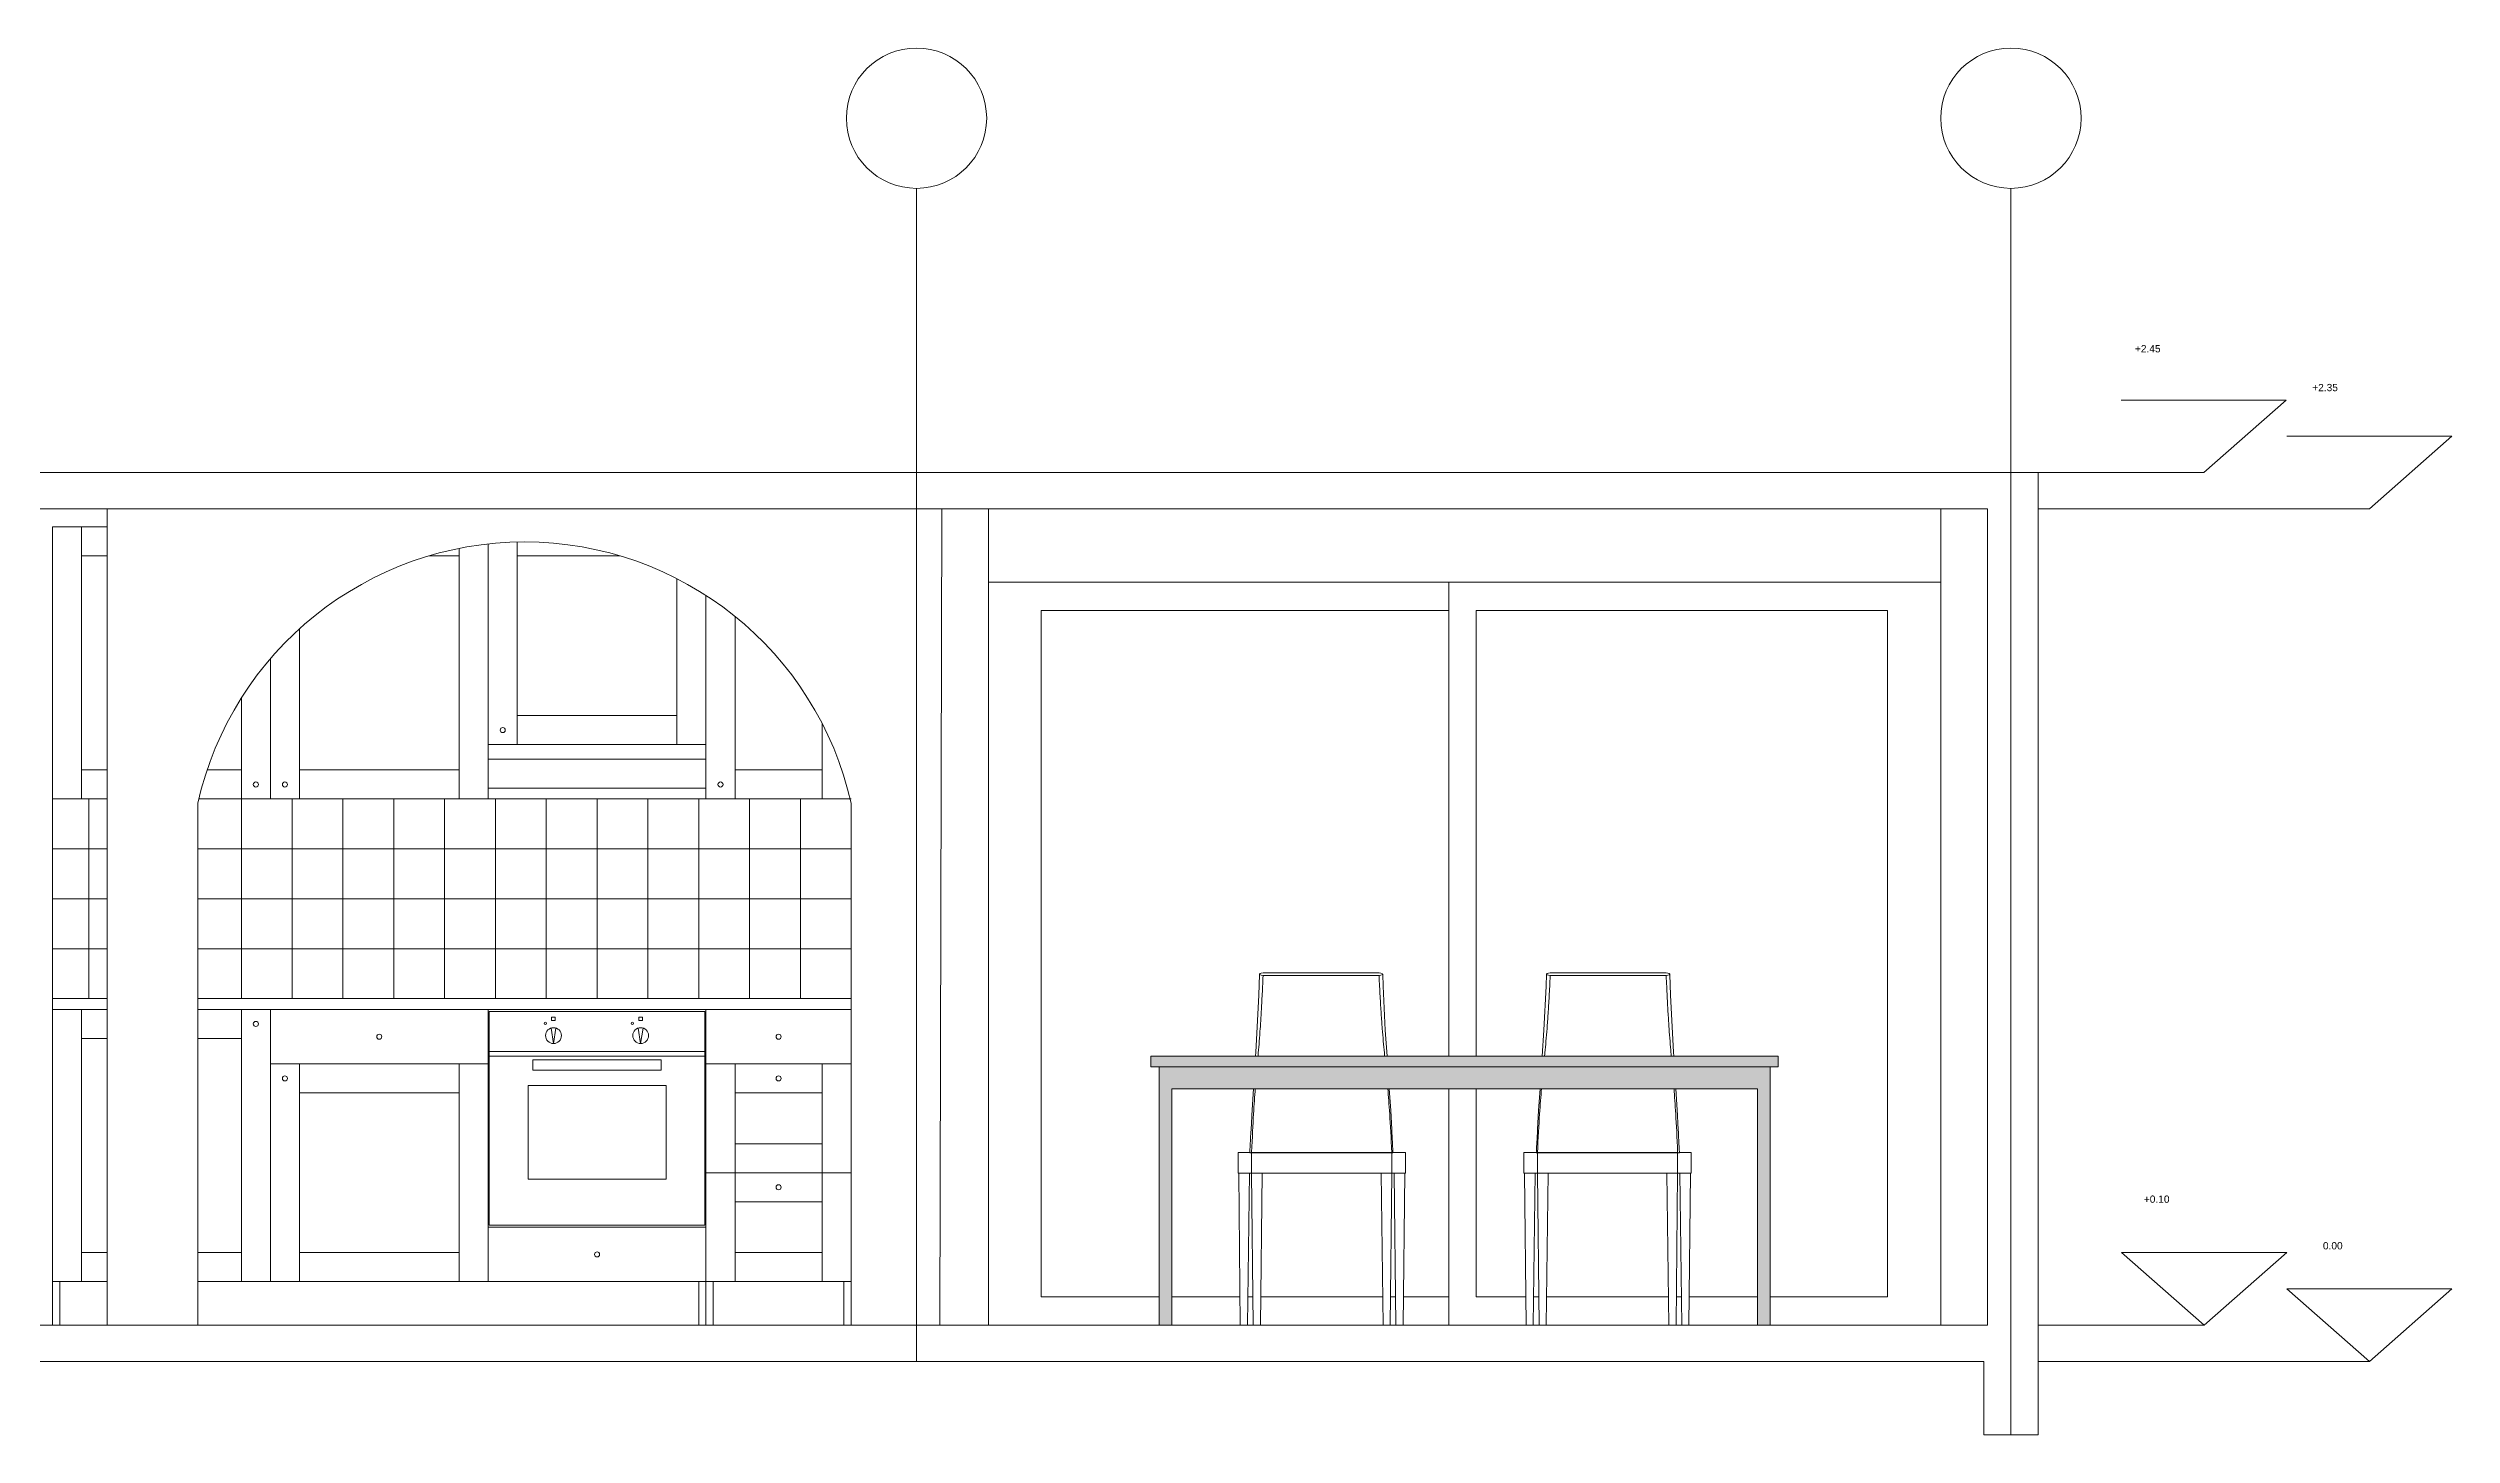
# Model space of a CAD drawing. Header units: centimetres. Extents: x -16179 to 12840, y -10704 to 3856.
# Drawn here: x 2438 to 3100, y -10693 to -10311 of the extents above; entities that cross this region are included whole.
import ezdxf

# ---------------------------------------------------------------- set-up
doc = ezdxf.new("R2010")
doc.units = ezdxf.units.CM
doc.header["$MEASUREMENT"] = 0
for name, color, linetype, lineweight in [('A-FURN_Num_Penna__8_Num_Penna__8_Num_Penna__8_Num_Penna__8_Num_Penna__8_Num_Penna__8_Num_Penna__8_Num_Penna__8_Num_Penna__8_Num_Penna__8', 8, 'Continuous', 18), ('A-FURN_Num_Penna__8_Num_Penna__8_Num_Penna__8_Num_Penna__8_Num_Penna__8_Num_Penna__8_Num_Penna__8_Num_Penna__8_Num_Penna__8_Num_Penna__8_Num_Penna__8', 8, 'Continuous', 18), ('A-SECT-MCUT_Num_Penna__7_Num_Penna__7_Num_Penna__7_Num_Penna__7_Num_Penna__7_Num_Penna__7_Num_Penna__7_Num_Penna__7_Num_Penna__7_Num_Penna__7', 7, 'Continuous', 18), ('A-WALL-FULL_Num_Penna__1_Num_Penna__255_Num_Penna__255_Num_Penna__255_Num_Penna__255_Num_Penna__255_Num_Penna__255_Num_Penna__255_Num_Penna__255_Num_Penna__255', 255, 'Continuous', 18), ('A-WALL-FULL_Num_Penna__7_Num_Penna__7_Num_Penna__7_Num_Penna__7_Num_Penna__7_Num_Penna__7_Num_Penna__7_Num_Penna__7_Num_Penna__7_Num_Penna__7', 7, 'Continuous', 18), ('A-WALL-FULL_Num_Penna__7_Num_Penna__7_Num_Penna__7_Num_Penna__7_Num_Penna__7_Num_Penna__7_Num_Penna__7_Num_Penna__7_Num_Penna__7_Num_Penna__7_Num_Penna__7', 7, 'Continuous', 18), ('AA - linee quote_Num_Penna__3_Num_Penna__3_Num_Penna__3_Num_Penna__3_Num_Penna__3_Num_Penna__3_Num_Penna__3_Num_Penna__3_Num_Penna__3_Num_Penna__3', 3, 'Continuous', 18), ('AA - pareti sezionate_Num_Penna__7_Num_Penna__7_Num_Penna__7_Num_Penna__7_Num_Penna__7_Num_Penna__7_Num_Penna__7_Num_Penna__7_Num_Penna__7_Num_Penna__7', 7, 'Continuous', 18), ('AA - serramenti e porte_Num_Penna__4_Num_Penna__4_Num_Penna__4_Num_Penna__4_Num_Penna__4_Num_Penna__4_Num_Penna__4_Num_Penna__4_Num_Penna__4_Num_Penna__4', 4, 'Continuous', 18), ('AA pareti non sezionate_Num_Penna__2_Num_Penna__2_Num_Penna__2_Num_Penna__2_Num_Penna__2_Num_Penna__2_Num_Penna__2_Num_Penna__2_Num_Penna__2_Num_Penna__2', 2, 'Continuous', 18), ('AA- arredo_Num_Penna__8_Num_Penna__8_Num_Penna__8_Num_Penna__8_Num_Penna__8_Num_Penna__8_Num_Penna__8_Num_Penna__8_Num_Penna__8_Num_Penna__8', 8, 'Continuous', 18), ('SEZIONE ARREDO_Num_Penna__13_Num_Penna__13_Num_Penna__251_Num_Penna__251_Num_Penna__251_Num_Penna__251_Num_Penna__251_Num_Penna__251_Num_Penna__251_Num_Penna__251_Num_Penna__251', 251, 'Continuous', 18)]:
    doc.layers.add(name, color=color, linetype=linetype, lineweight=lineweight)
doc.styles.add('GENERATED_STYLE_1', font='Arial.ttf')

msp = doc.modelspace()

# ---------------------------------------------------------------- hatches: boundary and pattern name
at = {"layer": 'SEZIONE ARREDO_Num_Penna__13_Num_Penna__13_Num_Penna__251_Num_Penna__251_Num_Penna__251_Num_Penna__251_Num_Penna__251_Num_Penna__251_Num_Penna__251_Num_Penna__251_Num_Penna__251', "linetype": 'Continuous', "lineweight": 18}
for points in [[(2914.63, -10588.98), (2741.8, -10588.98), (2741.8, -10591.86), (2914.63, -10591.86)], [(2912.36, -10591.86), (2744.07, -10591.86), (2744.07, -10663.09), (2747.56, -10663.09), (2747.56, -10597.96), (2908.87, -10597.96), (2908.87, -10663.09), (2912.36, -10663.09)]]:
    msp.add_hatch(color=251, dxfattribs=at).paths.add_polyline_path(points)

# ---------------------------------------------------------------- linework, layer by layer
at = {"layer": 'A-FURN_Num_Penna__8_Num_Penna__8_Num_Penna__8_Num_Penna__8_Num_Penna__8_Num_Penna__8_Num_Penna__8_Num_Penna__8_Num_Penna__8_Num_Penna__8', "color": 8, "linetype": 'Continuous', "lineweight": 18}
for p, q in [((2744.07, -10663.09), (2744.07, -10662.86)), ((2747.56, -10663.09), (2744.07, -10663.09)), ((2747.56, -10662.86), (2747.56, -10663.09)), ((2768.4, -10663.09), (2766.41, -10663.09)), ((2771.96, -10663.09), (2769.97, -10663.09)), ((2805.73, -10663.09), (2807.72, -10663.09)), ((2809.29, -10663.09), (2811.28, -10663.09)), ((2847.13, -10663.09), (2845.14, -10663.09)), ((2850.7, -10663.09), (2848.71, -10663.09)), ((2884.46, -10663.09), (2886.45, -10663.09))]:
    msp.add_line(p, q, dxfattribs=at)
at = {"layer": 'A-FURN_Num_Penna__8_Num_Penna__8_Num_Penna__8_Num_Penna__8_Num_Penna__8_Num_Penna__8_Num_Penna__8_Num_Penna__8_Num_Penna__8_Num_Penna__8_Num_Penna__8', "color": 8, "linetype": 'Continuous', "lineweight": 18}
msp.add_line((2914.63, -10591.86), (2914.63, -10588.98), dxfattribs=at)
at = {"layer": 'A-SECT-MCUT_Num_Penna__7_Num_Penna__7_Num_Penna__7_Num_Penna__7_Num_Penna__7_Num_Penna__7_Num_Penna__7_Num_Penna__7_Num_Penna__7_Num_Penna__7', "color": 7, "linetype": 'Continuous', "lineweight": 18}
msp.add_line((2669.21, -10438.16), (2684.21, -10438.16), dxfattribs=at)
at = {"layer": 'A-WALL-FULL_Num_Penna__1_Num_Penna__255_Num_Penna__255_Num_Penna__255_Num_Penna__255_Num_Penna__255_Num_Penna__255_Num_Penna__255_Num_Penna__255_Num_Penna__255', "color": 255, "linetype": 'Continuous', "lineweight": 18}
msp.add_line((2908.87, -10663.09), (2912.36, -10663.09), dxfattribs=at)
at = {"layer": 'A-WALL-FULL_Num_Penna__7_Num_Penna__7_Num_Penna__7_Num_Penna__7_Num_Penna__7_Num_Penna__7_Num_Penna__7_Num_Penna__7_Num_Penna__7_Num_Penna__7', "color": 7, "linetype": 'Continuous', "lineweight": 18}
for p, q in [((2683.68, -10663.09), (2972.21, -10663.09)), ((2888.03, -10663.09), (2890.02, -10663.09)), ((2669.21, -10673.09), (2971.21, -10673.09))]:
    msp.add_line(p, q, dxfattribs=at)
at = {"layer": 'A-WALL-FULL_Num_Penna__7_Num_Penna__7_Num_Penna__7_Num_Penna__7_Num_Penna__7_Num_Penna__7_Num_Penna__7_Num_Penna__7_Num_Penna__7_Num_Penna__7_Num_Penna__7', "color": 7, "linetype": 'Continuous', "lineweight": 18}
msp.add_line((2659.21, -10519.28), (2659.21, -10663.09), dxfattribs=at)
at = {"layer": 'AA - linee quote_Num_Penna__3_Num_Penna__3_Num_Penna__3_Num_Penna__3_Num_Penna__3_Num_Penna__3_Num_Penna__3_Num_Penna__3_Num_Penna__3_Num_Penna__3', "color": 3, "linetype": 'Continuous', "lineweight": 18}
for p, q in [((2677.21, -10673.09), (2677.21, -10349.81)), ((2978.71, -10693.09), (2978.71, -10349.81)), ((3054.58, -10408.14), (3009.08, -10408.14)), ((3031.83, -10428.16), (3054.58, -10408.14)), ((3100.2, -10418.14), (3054.7, -10418.14)), ((3077.45, -10438.16), (3100.2, -10418.14)), ((2986.21, -10428.16), (3031.83, -10428.16)), ((2986.21, -10438.16), (3031.94, -10438.16)), ((3031.94, -10438.16), (3077.45, -10438.16)), ((3009.19, -10643.07), (3031.94, -10663.09)), ((3054.7, -10643.07), (3009.19, -10643.07)), ((3031.94, -10663.09), (3054.7, -10643.07)), ((3054.7, -10653.07), (3077.45, -10673.09)), ((3100.2, -10653.07), (3054.7, -10653.07)), ((3077.45, -10673.09), (3100.2, -10653.07)), ((2986.21, -10663.09), (3031.94, -10663.09)), ((2986.21, -10673.09), (3077.45, -10673.09))]:
    msp.add_line(p, q, dxfattribs=at)
for centre in [(2677.21, -10330.48), (2978.71, -10330.48)]:
    msp.add_circle(centre, 19.33, dxfattribs=at)
at = {"layer": 'AA - pareti sezionate_Num_Penna__7_Num_Penna__7_Num_Penna__7_Num_Penna__7_Num_Penna__7_Num_Penna__7_Num_Penna__7_Num_Penna__7_Num_Penna__7_Num_Penna__7', "color": 7, "linetype": 'Continuous', "lineweight": 18}
for p, q in [((2684.21, -10428.16), (2079.21, -10428.16)), ((2683.71, -10428.16), (2986.21, -10428.16)), ((2986.21, -10428.16), (2986.21, -10693.34)), ((2094.21, -10438.16), (2669.21, -10438.16)), ((2684.21, -10438.16), (2972.21, -10438.16)), ((2972.21, -10438.16), (2972.21, -10663.09)), ((2741.8, -10588.98), (2770.6, -10588.98)), ((2741.8, -10591.86), (2741.8, -10588.98)), ((2770.6, -10588.98), (2849.58, -10588.98)), ((2849.58, -10588.98), (2885.83, -10588.98)), ((2885.82, -10588.98), (2914.63, -10588.98)), ((2770.42, -10591.86), (2741.8, -10591.86)), ((2744.07, -10662.86), (2744.07, -10591.86)), ((2849.37, -10591.86), (2770.42, -10591.86)), ((2849.37, -10591.86), (2886.01, -10591.86)), ((2914.63, -10591.86), (2886.01, -10591.86)), ((2912.36, -10663.09), (2912.36, -10591.86)), ((2747.55, -10597.96), (2770.04, -10597.96)), ((2747.56, -10597.96), (2747.56, -10662.86)), ((2770.04, -10597.96), (2848.95, -10597.96)), ((2848.95, -10597.96), (2886.41, -10597.96)), ((2886.41, -10597.96), (2908.87, -10597.96)), ((2908.87, -10597.96), (2908.87, -10663.09)), ((2971.21, -10673.09), (2971.21, -10693.34)), ((2986.21, -10693.34), (2971.21, -10693.34))]:
    msp.add_line(p, q, dxfattribs=at)
at = {"layer": 'AA - pareti sezionate_Num_Penna__7_Num_Penna__7_Num_Penna__7_Num_Penna__7_Num_Penna__7_Num_Penna__7_Num_Penna__7_Num_Penna__7_Num_Penna__7_Num_Penna__7', "color": 7, "linetype": 'Continuous', "lineweight": 18, "flags": 128}
for points in [[(2093.68, -10663.09), (2972.21, -10663.09)], [(2669.21, -10673.09), (2094.21, -10673.09)]]:
    msp.add_lwpolyline(points, dxfattribs=at)
at = {"layer": 'AA - serramenti e porte_Num_Penna__4_Num_Penna__4_Num_Penna__4_Num_Penna__4_Num_Penna__4_Num_Penna__4_Num_Penna__4_Num_Penna__4_Num_Penna__4_Num_Penna__4', "color": 4, "linetype": 'Continuous', "lineweight": 18}
for p, q in [((2697.05, -10458.38), (2827.76, -10458.38)), ((2823.9, -10466.18), (2823.9, -10458.38)), ((2827.76, -10458.38), (2959.38, -10458.38)), ((2711.52, -10466.18), (2823.9, -10466.18)), ((2711.52, -10466.18), (2711.52, -10655.29)), ((2823.9, -10588.98), (2823.9, -10466.18)), ((2831.4, -10466.18), (2944.72, -10466.18)), ((2831.4, -10588.98), (2831.4, -10466.18)), ((2944.72, -10466.18), (2944.72, -10655.29)), ((2823.9, -10663.09), (2823.9, -10597.96)), ((2831.4, -10597.96), (2831.4, -10655.29)), ((2711.52, -10655.29), (2744.07, -10655.29)), ((2747.56, -10655.29), (2766.33, -10655.29)), ((2768.49, -10655.29), (2769.89, -10655.29)), ((2772.06, -10655.29), (2805.63, -10655.29)), ((2807.8, -10655.29), (2809.2, -10655.29)), ((2811.36, -10655.29), (2823.9, -10655.29)), ((2811.36, -10655.29), (2823.9, -10655.29)), ((2831.4, -10655.29), (2845.06, -10655.29)), ((2847.23, -10655.29), (2848.63, -10655.29)), ((2847.23, -10655.29), (2848.63, -10655.29)), ((2850.79, -10655.29), (2884.37, -10655.29)), ((2886.53, -10655.29), (2887.93, -10655.29)), ((2886.53, -10655.29), (2887.93, -10655.29)), ((2890.1, -10655.29), (2908.87, -10655.29)), ((2890.1, -10655.29), (2908.87, -10655.29)), ((2912.36, -10655.29), (2944.72, -10655.29))]:
    msp.add_line(p, q, dxfattribs=at)
at = {"layer": 'AA pareti non sezionate_Num_Penna__2_Num_Penna__2_Num_Penna__2_Num_Penna__2_Num_Penna__2_Num_Penna__2_Num_Penna__2_Num_Penna__2_Num_Penna__2_Num_Penna__2', "color": 2, "linetype": 'Continuous', "lineweight": 18}
for p, q in [((2684.21, -10438.16), (2683.68, -10663.09)), ((2697.05, -10563.37), (2697.05, -10438.16)), ((2959.38, -10438.16), (2959.38, -10663.09)), ((2659.21, -10519.28), (2659.21, -10663.09)), ((2697.05, -10563.37), (2697.05, -10663.09))]:
    msp.add_line(p, q, dxfattribs=at)
at = {"layer": 'AA pareti non sezionate_Num_Penna__2_Num_Penna__2_Num_Penna__2_Num_Penna__2_Num_Penna__2_Num_Penna__2_Num_Penna__2_Num_Penna__2_Num_Penna__2_Num_Penna__2', "color": 2, "linetype": 'Continuous', "lineweight": 18, "flags": 128}
msp.add_lwpolyline([(2454.21, -10438.16), (2454.21, -10663.09), (2479.21, -10663.09), (2479.21, -10519.28)], dxfattribs=at)
at = {"layer": 'AA pareti non sezionate_Num_Penna__2_Num_Penna__2_Num_Penna__2_Num_Penna__2_Num_Penna__2_Num_Penna__2_Num_Penna__2_Num_Penna__2_Num_Penna__2_Num_Penna__2', "color": 2, "linetype": 'Continuous', "lineweight": 18}
msp.add_arc((2569.21, -10539.5), 92.24, 12.66376, 167.33624, dxfattribs=at)
at = {"layer": 'AA- arredo_Num_Penna__8_Num_Penna__8_Num_Penna__8_Num_Penna__8_Num_Penna__8_Num_Penna__8_Num_Penna__8_Num_Penna__8_Num_Penna__8_Num_Penna__8', "color": 8, "linetype": 'Continuous', "lineweight": 18}
for p, q in [((2439.21, -10443.09), (2454.21, -10443.09)), ((2439.21, -10443.09), (2439.21, -10518.09)), ((2447.21, -10443.09), (2447.21, -10518.09)), ((2551.21, -10449.03), (2551.21, -10518.09)), ((2559.21, -10447.8), (2559.21, -10518.09)), ((2567.21, -10447.28), (2567.21, -10503.09)), ((2447.21, -10451.09), (2454.21, -10451.09)), ((2542.89, -10451.09), (2551.21, -10451.09)), ((2567.21, -10451.09), (2595.54, -10451.09)), ((2611.21, -10457.37), (2611.21, -10503.09)), ((2619.21, -10461.99), (2619.21, -10518.09)), ((2627.21, -10467.77), (2627.21, -10518.09)), ((2507.21, -10471.2), (2507.21, -10518.09)), ((2499.21, -10479.43), (2499.21, -10518.09)), ((2491.21, -10490.26), (2491.21, -10518.09)), ((2567.21, -10495.09), (2611.21, -10495.09)), ((2651.21, -10497.25), (2651.21, -10518.09)), ((2559.21, -10503.09), (2619.21, -10503.09)), ((2559.21, -10507.09), (2619.21, -10507.09)), ((2447.21, -10510.09), (2454.21, -10510.09)), ((2481.78, -10510.09), (2491.21, -10510.09)), ((2507.21, -10510.09), (2551.21, -10510.09)), ((2559.21, -10515.09), (2619.21, -10515.09)), ((2627.21, -10510.09), (2651.21, -10510.09)), ((2439.21, -10518.09), (2454.21, -10518.09)), ((2439.21, -10518.09), (2439.21, -10573.09)), ((2449.21, -10518.09), (2449.21, -10573.09)), ((2479.49, -10518.09), (2659.21, -10518.09)), ((2491.21, -10518.09), (2491.21, -10573.09)), ((2505.21, -10518.09), (2505.21, -10573.09)), ((2519.21, -10518.09), (2519.21, -10573.09)), ((2533.21, -10518.09), (2533.21, -10573.09)), ((2547.21, -10518.09), (2547.21, -10573.09)), ((2561.21, -10518.09), (2561.21, -10573.09)), ((2575.21, -10518.09), (2575.21, -10573.09)), ((2589.21, -10518.09), (2589.21, -10573.09)), ((2603.21, -10518.09), (2603.21, -10573.09)), ((2617.21, -10518.09), (2617.21, -10573.09)), ((2631.21, -10518.09), (2631.21, -10573.09)), ((2645.21, -10518.09), (2645.21, -10573.09)), ((2454.21, -10531.84), (2439.21, -10531.84)), ((2659.21, -10531.84), (2479.21, -10531.84)), ((2454.21, -10545.59), (2439.21, -10545.59)), ((2659.21, -10545.59), (2479.21, -10545.59)), ((2454.21, -10559.34), (2439.21, -10559.34)), ((2659.21, -10559.34), (2479.21, -10559.34)), ((2772.68, -10566), (2804.63, -10566)), ((2804.63, -10566.77), (2772.68, -10566.77)), ((2850.8, -10566.45), (2850.98, -10566.57)), ((2883.74, -10566), (2851.79, -10566)), ((2851.79, -10566.77), (2883.74, -10566.77)), ((2439.21, -10573.09), (2439.21, -10651.09)), ((2454.21, -10573.09), (2439.21, -10573.09)), ((2659.21, -10573.09), (2479.21, -10573.09)), ((2579.21, -10573.09), (2659.21, -10573.09)), ((2454.21, -10576.09), (2439.21, -10576.09)), ((2447.21, -10576.09), (2447.21, -10651.09)), ((2659.21, -10576.09), (2479.21, -10576.09)), ((2491.21, -10576.09), (2491.21, -10651.09)), ((2499.21, -10576.09), (2499.21, -10651.09)), ((2559.21, -10576.09), (2559.21, -10651.09)), ((2559.51, -10576.64), (2618.91, -10576.64)), ((2559.51, -10576.64), (2559.51, -10635.54)), ((2577.22, -10585.46), (2576.56, -10581.21)), ((2576.69, -10578.24), (2577.69, -10578.24)), ((2576.69, -10579.11), (2576.69, -10578.24)), ((2577.69, -10579.11), (2576.69, -10579.11)), ((2577.22, -10585.46), (2577.88, -10581.21)), ((2577.69, -10578.24), (2577.69, -10579.11)), ((2601.21, -10585.46), (2600.54, -10581.21)), ((2600.67, -10578.24), (2601.68, -10578.24)), ((2600.67, -10579.11), (2600.67, -10578.24)), ((2601.68, -10579.11), (2600.67, -10579.11)), ((2601.21, -10585.46), (2601.87, -10581.21)), ((2601.68, -10578.24), (2601.68, -10579.11)), ((2618.91, -10576.64), (2618.91, -10635.54)), ((2619.21, -10576.09), (2619.21, -10663.09)), ((2454.21, -10584.09), (2447.21, -10584.09)), ((2491.21, -10584.09), (2479.21, -10584.09)), ((2559.51, -10587.64), (2618.91, -10587.64)), ((2559.51, -10588.94), (2618.91, -10588.94)), ((2559.21, -10591.09), (2499.21, -10591.09)), ((2507.21, -10591.09), (2507.21, -10651.09)), ((2551.21, -10591.09), (2551.21, -10651.09)), ((2571.54, -10590), (2606.89, -10590)), ((2571.54, -10592.85), (2571.54, -10590)), ((2606.89, -10592.85), (2571.54, -10592.85)), ((2606.89, -10590), (2606.89, -10592.85)), ((2659.21, -10591.09), (2619.21, -10591.09)), ((2627.21, -10591.09), (2627.21, -10651.09)), ((2651.21, -10591.09), (2651.21, -10651.09)), ((2551.21, -10599.09), (2507.21, -10599.09)), ((2570.23, -10597.05), (2608.2, -10597.05)), ((2570.23, -10622.88), (2570.23, -10597.05)), ((2608.2, -10597.05), (2608.2, -10622.88)), ((2651.21, -10599.09), (2627.21, -10599.09)), ((2651.21, -10613.09), (2627.21, -10613.09)), ((2765.79, -10615.47), (2765.79, -10621.16)), ((2765.8, -10615.47), (2769.23, -10615.47)), ((2769.04, -10615.6), (2769.53, -10615.6)), ((2769.54, -10615.47), (2769.53, -10615.47)), ((2769.53, -10615.6), (2769.53, -10615.47)), ((2769.53, -10615.6), (2808.16, -10615.6)), ((2769.53, -10621.16), (2769.53, -10615.6)), ((2808.15, -10615.47), (2769.54, -10615.47)), ((2808.16, -10615.47), (2808.15, -10615.47)), ((2808.35, -10615.47), (2808.16, -10615.47)), ((2808.16, -10615.6), (2808.16, -10615.47)), ((2808.16, -10615.6), (2808.47, -10615.6)), ((2808.16, -10621.16), (2808.16, -10615.6)), ((2808.41, -10615.47), (2808.35, -10615.47)), ((2811.89, -10615.47), (2808.46, -10615.47)), ((2811.9, -10615.47), (2811.89, -10615.47)), ((2811.9, -10615.47), (2811.9, -10621.16)), ((2844.53, -10615.47), (2844.53, -10621.16)), ((2844.53, -10615.47), (2844.53, -10615.47)), ((2844.53, -10615.47), (2847.96, -10615.47)), ((2848.27, -10615.6), (2847.96, -10615.6)), ((2848.01, -10615.47), (2848.07, -10615.47)), ((2848.08, -10615.47), (2848.27, -10615.47)), ((2848.27, -10615.47), (2848.28, -10615.47)), ((2848.27, -10615.6), (2848.27, -10615.47)), ((2886.89, -10615.6), (2848.27, -10615.6)), ((2848.27, -10621.16), (2848.27, -10615.6)), ((2848.28, -10615.47), (2886.88, -10615.47)), ((2886.89, -10615.47), (2886.89, -10615.47)), ((2886.89, -10615.6), (2886.89, -10615.47)), ((2887.39, -10615.6), (2886.89, -10615.6)), ((2886.89, -10621.16), (2886.89, -10615.6)), ((2890.63, -10615.47), (2887.2, -10615.47)), ((2890.63, -10615.47), (2890.63, -10621.16)), ((2619.21, -10621.09), (2659.21, -10621.09)), ((2769.53, -10621.16), (2765.8, -10621.16)), ((2766.41, -10663.09), (2765.97, -10621.16)), ((2768.91, -10621.16), (2768.4, -10663.09)), ((2769.53, -10621.16), (2808.16, -10621.16)), ((2772.47, -10621.16), (2769.53, -10621.16)), ((2769.97, -10663.09), (2769.53, -10621.16)), ((2772.47, -10621.16), (2771.96, -10663.09)), ((2808.16, -10621.16), (2805.22, -10621.16)), ((2805.22, -10621.16), (2805.73, -10663.09)), ((2807.72, -10663.09), (2808.16, -10621.16)), ((2808.16, -10621.16), (2811.89, -10621.16)), ((2808.78, -10621.16), (2809.29, -10663.09)), ((2811.28, -10663.09), (2811.72, -10621.16)), ((2811.89, -10621.16), (2811.9, -10621.16)), ((2848.27, -10621.16), (2844.53, -10621.16)), ((2844.53, -10621.16), (2844.53, -10621.16)), ((2845.14, -10663.09), (2844.7, -10621.16)), ((2847.64, -10621.16), (2847.13, -10663.09)), ((2886.89, -10621.16), (2848.27, -10621.16)), ((2848.27, -10621.16), (2851.21, -10621.16)), ((2848.71, -10663.09), (2848.27, -10621.16)), ((2851.21, -10621.16), (2850.7, -10663.09)), ((2883.96, -10621.16), (2886.89, -10621.16)), ((2883.96, -10621.16), (2884.46, -10663.09)), ((2886.45, -10663.09), (2886.89, -10621.16)), ((2886.89, -10621.16), (2890.63, -10621.16)), ((2887.52, -10621.16), (2888.03, -10663.09)), ((2890.02, -10663.09), (2890.46, -10621.16)), ((2608.2, -10622.88), (2570.23, -10622.88)), ((2651.21, -10629.09), (2627.21, -10629.09)), ((2619.21, -10636.09), (2559.21, -10636.09)), ((2559.51, -10635.54), (2618.91, -10635.54)), ((2454.21, -10643.09), (2447.21, -10643.09)), ((2491.21, -10643.09), (2479.21, -10643.09)), ((2551.21, -10643.09), (2507.21, -10643.09)), ((2651.21, -10643.09), (2627.21, -10643.09)), ((2439.21, -10651.09), (2439.21, -10663.09)), ((2454.21, -10651.09), (2439.21, -10651.09)), ((2441.21, -10651.09), (2441.21, -10663.09)), ((2659.21, -10651.09), (2479.21, -10651.09)), ((2617.21, -10651.09), (2617.21, -10663.09)), ((2621.21, -10651.09), (2621.21, -10663.09)), ((2657.21, -10651.09), (2657.21, -10663.09))]:
    msp.add_line(p, q, dxfattribs=at)
at = {"layer": 'AA- arredo_Num_Penna__8_Num_Penna__8_Num_Penna__8_Num_Penna__8_Num_Penna__8_Num_Penna__8_Num_Penna__8_Num_Penna__8_Num_Penna__8_Num_Penna__8', "color": 8, "linetype": 'Continuous', "lineweight": 18, "flags": 128}
for points in [[(2770.6, -10588.98), (2770.66, -10587.87), (2771.47, -10572.17), (2771.67, -10566.48), (2771.67, -10566.38)], [(2772.68, -10566), (2772.2, -10566.09), (2771.87, -10566.2), (2771.69, -10566.32), (2771.69, -10566.45)], [(2771.69, -10566.45), (2772.2, -10566.68), (2772.68, -10566.77)], [(2804.63, -10566), (2805.11, -10566.09), (2805.45, -10566.2), (2805.62, -10566.32), (2805.62, -10566.45)], [(2805.62, -10566.45), (2805.11, -10566.68), (2804.63, -10566.77)], [(2806.84, -10588.98), (2806.36, -10581.78), (2805.77, -10569.71), (2805.65, -10566.38)], [(2849.58, -10588.98), (2850.07, -10581.78), (2850.66, -10569.71), (2850.78, -10566.38)], [(2851.79, -10566), (2851.31, -10566.09), (2850.98, -10566.2), (2850.8, -10566.32), (2850.8, -10566.45)], [(2850.98, -10566.57), (2851.31, -10566.68), (2851.79, -10566.77)], [(2884.73, -10566.45), (2884.73, -10566.32), (2884.56, -10566.2), (2884.22, -10566.09), (2883.74, -10566)], [(2883.74, -10566.77), (2884.22, -10566.68)], [(2884.22, -10566.68), (2884.56, -10566.57)], [(2884.56, -10566.57), (2884.73, -10566.45)], [(2885.83, -10588.98), (2885.76, -10587.87), (2884.96, -10572.17), (2884.76, -10566.48), (2884.76, -10566.38)], [(2769.47, -10607.6), (2769.6, -10605.18), (2770.04, -10597.96)], [(2808.17, -10610.1), (2808.12, -10609.19), (2807.84, -10603.9), (2807.44, -10597.96)], [(2848.25, -10610.1), (2848.3, -10609.19), (2848.58, -10603.9), (2848.98, -10597.96)], [(2886.96, -10607.6), (2886.82, -10605.18), (2886.38, -10597.96)]]:
    msp.add_lwpolyline(points, dxfattribs=at)
at = {"layer": 'AA- arredo_Num_Penna__8_Num_Penna__8_Num_Penna__8_Num_Penna__8_Num_Penna__8_Num_Penna__8_Num_Penna__8_Num_Penna__8_Num_Penna__8_Num_Penna__8', "color": 8, "linetype": 'Continuous', "lineweight": 18}
for centre, radius in [((2563.21, -10499.09), 0.7), ((2495.21, -10514.09), 0.7), ((2503.21, -10514.09), 0.7), ((2623.21, -10514.09), 0.7), ((2495.21, -10580.09), 0.7), ((2574.94, -10579.88), 0.318), ((2577.22, -10583.29), 2.18), ((2598.92, -10579.88), 0.318), ((2601.21, -10583.29), 2.18), ((2529.21, -10583.59), 0.7), ((2639.21, -10583.59), 0.7), ((2503.21, -10595.09), 0.7), ((2639.21, -10595.09), 0.7), ((2639.21, -10625.09), 0.7), ((2589.21, -10643.59), 0.7)]:
    msp.add_circle(centre, radius, dxfattribs=at)
for points, knots in [([(2771.29, -10588.98), (2771.32, -10588.66), (2771.34, -10588.34), (2771.37, -10588.02), (2771.46, -10586.99), (2771.55, -10585.94), (2771.63, -10584.83), (2771.72, -10583.73), (2771.81, -10582.56), (2771.9, -10581.31), (2771.98, -10580.05), (2772.07, -10578.71), (2772.16, -10577.25), (2772.25, -10575.78), (2772.33, -10574.2), (2772.42, -10572.46), (2772.51, -10570.73), (2772.6, -10568.84), (2772.68, -10566.77)], [0, 0, 0, 0, 1, 1, 1, 2, 2, 2, 3, 3, 3, 4, 4, 4, 5, 5, 5, 6, 6, 6, 6]), ([(2804.63, -10566.77), (2804.73, -10568.84), (2804.83, -10570.73), (2804.93, -10572.46), (2805.02, -10574.2), (2805.12, -10575.78), (2805.22, -10577.25), (2805.32, -10578.71), (2805.41, -10580.05), (2805.51, -10581.31), (2805.61, -10582.56), (2805.71, -10583.73), (2805.81, -10584.83), (2805.9, -10585.94), (2806, -10586.99), (2806.1, -10588.02), (2806.13, -10588.34), (2806.16, -10588.66), (2806.19, -10588.98)], [0, 0, 0, 0, 1, 1, 1, 2, 2, 2, 3, 3, 3, 4, 4, 4, 5, 5, 5, 6, 6, 6, 6]), ([(2851.79, -10566.77), (2851.7, -10568.84), (2851.6, -10570.73), (2851.5, -10572.46), (2851.4, -10574.2), (2851.3, -10575.78), (2851.21, -10577.25), (2851.11, -10578.71), (2851.01, -10580.05), (2850.91, -10581.31), (2850.81, -10582.56), (2850.72, -10583.73), (2850.62, -10584.83), (2850.52, -10585.94), (2850.42, -10586.99), (2850.33, -10588.02), (2850.29, -10588.34), (2850.26, -10588.66), (2850.23, -10588.98)], [0, 0, 0, 0, 1, 1, 1, 2, 2, 2, 3, 3, 3, 4, 4, 4, 5, 5, 5, 6, 6, 6, 6]), ([(2885.14, -10588.98), (2885.11, -10588.66), (2885.08, -10588.34), (2885.05, -10588.02), (2884.97, -10586.99), (2884.88, -10585.94), (2884.79, -10584.83), (2884.7, -10583.73), (2884.62, -10582.56), (2884.53, -10581.31), (2884.44, -10580.05), (2884.35, -10578.71), (2884.27, -10577.25), (2884.18, -10575.78), (2884.09, -10574.2), (2884, -10572.46), (2883.92, -10570.73), (2883.83, -10568.84), (2883.74, -10566.77)], [0, 0, 0, 0, 1, 1, 1, 2, 2, 2, 3, 3, 3, 4, 4, 4, 5, 5, 5, 6, 6, 6, 6]), ([(2769.54, -10615.45), (2769.71, -10611.31), (2769.89, -10607.89), (2770.06, -10604.95), (2770.22, -10602.28), (2770.37, -10600.02), (2770.53, -10597.96)], [0, 0, 0, 0, 1, 1, 1, 2, 2, 2, 2]), ([(2807.04, -10597.96), (2807.22, -10600.02), (2807.39, -10602.28), (2807.57, -10604.95), (2807.76, -10607.92), (2807.96, -10611.39), (2808.16, -10615.6)], [0, 0, 0, 0, 1, 1, 1, 2, 2, 2, 2]), ([(2849.39, -10597.96), (2849.21, -10600.02), (2849.03, -10602.28), (2848.86, -10604.95), (2848.66, -10607.92), (2848.47, -10611.39), (2848.27, -10615.6)], [0, 0, 0, 0, 1, 1, 1, 2, 2, 2, 2]), ([(2886.88, -10615.45), (2886.71, -10611.31), (2886.54, -10607.89), (2886.37, -10604.95), (2886.21, -10602.28), (2886.05, -10600.02), (2885.89, -10597.96)], [0, 0, 0, 0, 1, 1, 1, 2, 2, 2, 2])]:
    msp.add_open_spline(points, degree=3, knots=knots, dxfattribs=at)
for points in [[(2769.47, -10607.6), (2769.24, -10611.48), (2769.14, -10613.39), (2769.04, -10615.46)], [(2886.96, -10607.6), (2887.18, -10611.48), (2887.28, -10613.39), (2887.38, -10615.46)], [(2808.47, -10615.6), (2808.39, -10614.06), (2808.32, -10612.62), (2808.17, -10610.1)], [(2847.96, -10615.6), (2848.03, -10614.06), (2848.11, -10612.62), (2848.25, -10610.1)]]:
    msp.add_open_spline(points, degree=3, dxfattribs=at)

# ---------------------------------------------------------------- texts
at = {"layer": 'AA - linee quote_Num_Penna__3_Num_Penna__3_Num_Penna__3_Num_Penna__3_Num_Penna__3_Num_Penna__3_Num_Penna__3_Num_Penna__3_Num_Penna__3_Num_Penna__3', "color": 3, "linetype": 'Continuous', "lineweight": 18, "char_height": 2, "attachment_point": 1, "style": 'GENERATED_STYLE_1'}
for s, insert in [('\\A1;+2.45', (3012.87, -10393.01)), ('\\A1;+2.35', (3061.72, -10403.71)), ('\\A1;+0.10', (3015.33, -10627.36)), ('\\A1;0.00', (3064.66, -10640.21))]:
    msp.add_mtext(s, dxfattribs=dict(at, insert=insert))

doc.saveas('drawing.dxf')
